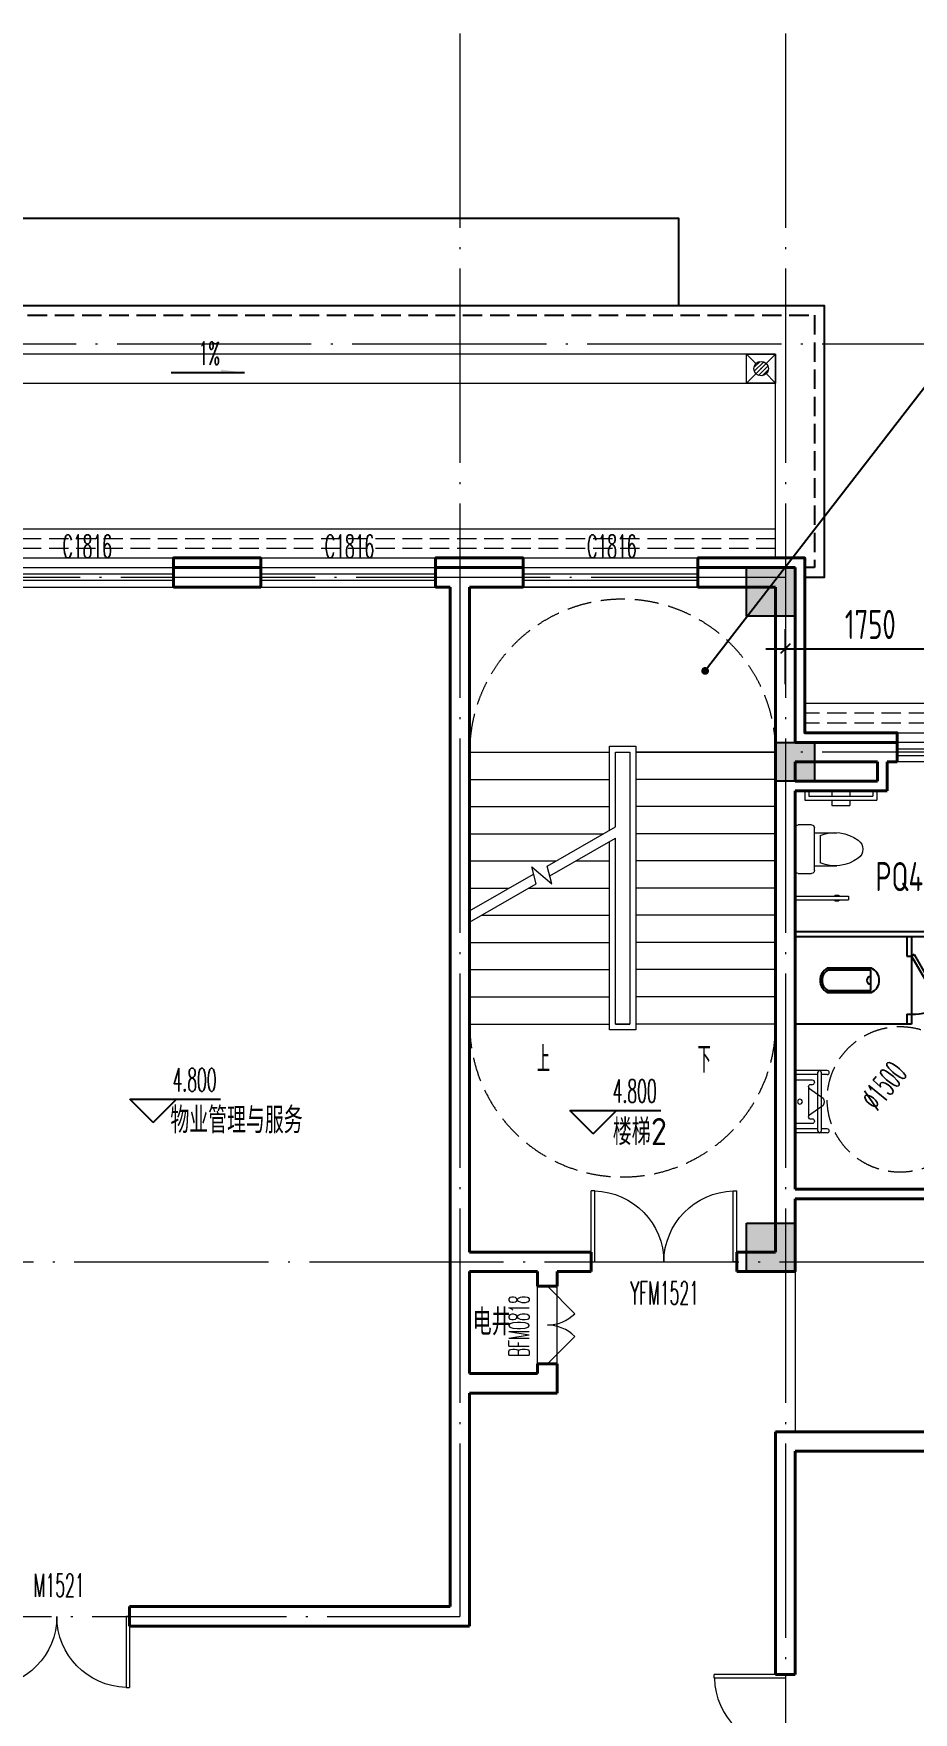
# Model space of a CAD drawing. Extents: x 1247970 to 1725648, y 860327 to 1277876.
# Drawn here: x 1319449 to 1328506, y 1062059 to 1079348 of the extents above; entities that cross this region are included whole.
import ezdxf

# ---------------------------------------------------------------- set-up
doc = ezdxf.new("R2010")
doc.units = 0
doc.header["$LTSCALE"] = 1000
doc.header["$MEASUREMENT"] = 0
for name, pattern in [('__DASH', [0.35, 0.25, -0.1]), ('DASH', [0.35, 0.25, -0.1]), ('DOTE', [2.42, 2, -0.2, 0.02, -0.2])]:
    doc.linetypes.add(name, pattern=pattern)
doc.layers.get('0').update_dxf_attribs({"color": 254})
for name, color, linetype in [('A-DIMS(尺寸)', 251, 'Continuous'), ('AXIS', 254, 'Continuous'), ('DIM_ELEV', 254, 'Continuous'), ('DIM_SYMB', 254, 'Continuous'), ('H-FBZ-DW', 3, 'Continuous'), ('H-P-BZ', 3, 'Continuous'), ('PUB_TEXT', 254, 'Continuous'), ('RAIL', 254, 'Continuous'), ('S-COLU-HATCH', 251, 'Continuous'), ('S-COLU-LINE1', 254, 'Continuous'), ('洁具', 251, 'Continuous'), ('立面', 251, 'Continuous')]:
    doc.layers.add(name, color=color, linetype=linetype)
for name, color, linetype, lineweight in [('DOTE', 14, 'DOTE', 9), ('LVTRY', 251, 'Continuous', 13), ('STAIR', 254, 'Continuous', 18), ('WALL', 254, 'Continuous', 40), ('WINDOW', 254, 'Continuous', 15), ('WINDOW_TEXT', 251, 'Continuous', 25), ('平面-分水线', 251, 'Continuous', 15), ('平面-排水沟', 251, 'Continuous', 15), ('平面-看线', 251, 'Continuous', 15)]:
    doc.layers.add(name, color=color, linetype=linetype, lineweight=lineweight)
doc.styles.add('_HZTXT_T3', font='tssdeng.shx', dxfattribs={"width": 0.7, "bigfont": 'hztxt.shx'})
doc.styles.add('_TCH_DIM', font='SIMPLEX.shx', dxfattribs={"width": 0.7, "bigfont": 'GBCBIG.shx'})
doc.styles.add('_TCH_DIM_T3', font='SIMPLEX.shx', dxfattribs={"width": 0.705882, "bigfont": 'GBCBIG.shx'})
doc.styles.add('_TCH_WINDOW', font='SIMPLEX.shx', dxfattribs={"width": 0.7, "height": 3.5, "bigfont": 'GBCBIG.shx'})
doc.styles.add('DIM_FONT', font='SIMPLEX.shx', dxfattribs={"width": 0.56})
doc.styles.add('HZTXT', font='tssdeng.shx', dxfattribs={"width": 0.7, "bigfont": 'hztxt.shx'})
doc.styles.get("Standard").update_dxf_attribs({"font": 'gbenor.shx', "bigfont": 'gbcbig.shx'})
doc.dimstyles.new('_TCH_ARCH&&100', dxfattribs={"dimtxt": 297.5, "dimasz": 100, "dimexe": 250, "dimexo": 300, "dimgap": 126.25, "dimtad": 1, "dimdec": 0, "dimzin": 0, "dimdsep": 46, "dimtxsty": '_TCH_DIM_T3', "dimblk": 'ARCHTICK', "dimcen": 0.09, "dimclrt": 256, "dimazin": 2, "dimtfac": 1, "dimtdec": 0, "dimtix": 1, "dimtmove": 2, "dimatfit": 3, "dimfxl": 0, "dimtolj": 1, "dimtzin": 0, "dimarcsym": 0})
doc.dimstyles.new('S100&&100', dxfattribs={"dimtxt": 300, "dimasz": 100, "dimexe": 200, "dimexo": 200, "dimgap": 100, "dimtad": 1, "dimdec": 0, "dimdsep": 46, "dimtxsty": '_HZTXT_T3', "dimblk": 'OBLIQUE', "dimcen": 2.5, "dimdle": 200, "dimclrt": 7, "dimadec": 0, "dimazin": 0, "dimtfac": 1, "dimtdec": 0, "dimtix": 1, "dimtmove": 2, "dimatfit": 3, "dimfxl": 0, "dimtolj": 1, "dimtzin": 0, "dimarcsym": 0})

# ---------------------------------------------------------------- blocks, each defined once
blk = doc.blocks.new('A$C752800CC')
at = {"layer": 'LVTRY'}
for p, q in [((380, 0), (820, 0)), ((1082, 0), (1082, -549)), ((1122, 0), (1122, -549)), ((0, -100), (95, -100)), ((0, -140), (55, -140)), ((55, -140), (55, -800)), ((95, -100), (95, -840)), ((350, -170), (350, -30)), ((850, -30), (850, -170)), ((820, -200), (380, -200)), ((430, -200), (430, -430)), ((740, -260), (460, -260)), ((770, -200), (770, -430)), ((0, -377), (55, -377)), ((95, -377), (150, -377)), ((150, -377), (150, -562)), ((1072, -409), (1082, -409)), ((1072, -409), (1072, -449)), ((1072, -449), (1082, -449)), ((1122, -409), (1132, -409)), ((1122, -449), (1132, -449)), ((1132, -409), (1132, -449)), ((0, -562), (55, -562)), ((95, -562), (150, -562)), ((1082, -549), (1122, -549)), ((0, -800), (55, -800)), ((0, -840), (95, -840))]:
    blk.add_line(p, q, dxfattribs=at)
for centre, radius, start, end in [((380, -30), 30, 90, 180), ((820, -30), 30, 0, 90), ((380, -170), 30, 180, 270), ((820, -170), 30, 270, 0), ((827, -412), 398, 157.4505, 216.6381), ((373, -412), 398, 323.3619, 22.5495), ((600, -589), 110, 213.4509, 326.5491)]:
    blk.add_arc(centre, radius, start, end, dxfattribs=at)
at = {"layer": 'LVTRY', "style": 'DIM_FONT', "text_generation_flag": 4, "width": 0.8, "flags": 9}
for tag in ['YSIZE', 'XSIZE']:
    blk.add_attdef(tag, (600, 0), '', height=0.5, rotation=180, dxfattribs=at)
blk = doc.blocks.new('BFBFGBVDVD')
at = {"layer": '洁具'}
for p, q in [((1180497, 1092194), (1180597, 1092194)), ((1180597, 1092194), (1180597, 1092144)), ((1181397, 1092194), (1181397, 1092144)), ((1181397, 1092194), (1183147, 1092194)), ((1183147, 1092144), (1180497, 1092144)), ((1180582, 1092118), (1180597, 1092144)), ((1180582, 1092118), (1181275, 1091718)), ((1180597, 1092144), (1181290, 1091744)), ((1181275, 1091718), (1181290, 1091744))]:
    blk.add_line(p, q, dxfattribs=at)
blk.add_arc((1180597, 1092144), 800, 330, 0, dxfattribs=at)
at = {"ltscale": 0.5, "rotation": 270}
blk.add_blockref('A$C752800CC', (1183147, 1093644), dxfattribs=at)
blk = doc.blocks.new('小便斗_01')
for p, q in [((175, 225), (0, 225)), ((0, 225), (0, -225)), ((150, 175), (175, 175)), ((137.5, -150), (137.5, 150)), ((287.5, 37.5), (150, 137.5)), ((150, -137.5), (287.5, -37.5)), ((0, -225), (175, -225)), ((175, -175), (150, -175))]:
    blk.add_line(p, q)
blk.add_circle((50, 0), 25)
for centre, radius, start, end in [((156.25, 156.25), 19.76, 108.434949, 251.565051), ((175, 200), 25, 270, 90), ((237.5, 0), 62.5, 323.130102, 36.869898), ((156.25, -156.25), 19.76, 108.434949, 251.565051), ((175, -200), 25, 270, 90)]:
    blk.add_arc(centre, radius, start, end)
blk = doc.blocks.new('A$C58953B22')
at = {"layer": 'LVTRY'}
for p, q in [((-332, 320, 0), (0, 320)), ((-332, 280, 0), (-269, 280, 0)), ((-269, -305, 0), (-269, 305, 0)), ((-234, 305, 0), (-234, -305, 0)), ((-234, 280, 0), (0, 280)), ((-332, -280, 0), (-269, -280, 0)), ((-332, -320, 0), (0, -320)), ((-234, -280, 0), (0, -280))]:
    blk.add_line(p, q, dxfattribs=at)
for centre, radius, start, end in [((-332, 300, 0), 20, 89.9994, 269.9994), ((-252, 302, 0), 17.7, 8.7974, 171.2026), ((-332, -300, 0), 20, 89.9994, 269.9994), ((-252, -302, 0), 17.7, 188.7974, 351.2026)]:
    blk.add_arc(centre, radius, start, end, dxfattribs=at)
at = {"layer": 'LVTRY', "xscale": -1}
blk.add_blockref('小便斗_01', (0, 0), dxfattribs=at)
blk = doc.blocks.new('cssd')
at = {"layer": '洁具'}
for p, q in [((8184438, -430268), (8184958, -429968)), ((8184958, -429968), (8184973, -429994)), ((8184453, -430294), (8184973, -429994)), ((8184253, -431494), (8184253, -430294)), ((8184253, -430294), (8185153, -430294)), ((8184438, -430268), (8184453, -430294)), ((8184453, -430344), (8184453, -430294)), ((8185053, -430344), (8185053, -430294)), ((8185153, -430294), (8185153, -431494)), ((8184253, -430344), (8184453, -430344)), ((8185053, -430344), (8185153, -430344)), ((8184578, -430710), (8184578, -431162)), ((8184808, -430715), (8184598, -430715)), ((8184598, -430715), (8184598, -431156)), ((8184808, -431156), (8184808, -430715)), ((8184828, -431162), (8184828, -430710)), ((8184253, -431494), (8185153, -431494))]:
    blk.add_line(p, q, dxfattribs=at)
for centre, radius, start, end in [((8184453, -430294), 600, 0, 30), ((8184703, -430762), 135, 22.3551, 157.6449), ((8184703, -430715), 40, 180, 0), ((8184703, -431094), 142, 208.5105, 331.4895), ((8184703, -431094), 122, 210.8078, 329.1922)]:
    blk.add_arc(centre, radius, start, end, dxfattribs=at)
blk = doc.blocks.new('$lvtry$00000171')
for p, q in [((-74, 11), (-11, 74)), ((-70, -27), (27, 70)), ((-53, -53), (53, 53)), ((-27, -70), (70, 27)), ((11, -74), (74, -11))]:
    blk.add_line(p, q)
blk.add_circle((0, 0), 75)
blk.add_point((0, 0))
blk = doc.blocks.new('R5T6Y7TRF')
at = {"layer": '平面-分水线', "elevation": -134}
blk.add_lwpolyline([(392485, -26438), (392785, -26438), (392785, -26738), (392485, -26738)], close=True, dxfattribs=at)
for points in [[(392485, -26438), (392582, -26534)], [(392688, -26534), (392785, -26438)], [(392485, -26738), (392593, -26629)], [(392676, -26629), (392785, -26738)]]:
    blk.add_lwpolyline(points, dxfattribs=at)
at = {"layer": 'LVTRY'}
blk.add_blockref('$lvtry$00000171', (392635, -26588, -134), dxfattribs=at)
blk = doc.blocks.new('rewerwer')
at = {"layer": 'S-COLU-HATCH'}
h = blk.add_hatch(color=256, dxfattribs=at)
h.dxf.hatch_style = 1
h.paths.add_polyline_path([(1326788, 1151056), (1327288, 1151056), (1327288, 1150556), (1326788, 1150556)])
h = blk.add_hatch(color=256, dxfattribs=at)
h.dxf.hatch_style = 1
h.paths.add_polyline_path([(1327088, 1149256), (1327488, 1149256), (1327488, 1148856), (1327088, 1148856)])
h = blk.add_hatch(color=256, dxfattribs=at)
h.dxf.hatch_style = 1
h.paths.add_polyline_path([(1326788, 1144306), (1327288, 1144306), (1327288, 1143806), (1326788, 1143806)])
h = blk.add_hatch(color=256, dxfattribs=at)
h.dxf.hatch_style = 1
h.paths.add_polyline_path([(1326788, 1144306), (1327288, 1144306), (1327288, 1143806), (1326788, 1143806)])
at = {"layer": 'S-COLU-LINE1'}
for points in [[(1326788, 1151056), (1327288, 1151056), (1327288, 1150556), (1326788, 1150556)], [(1327088, 1149256), (1327488, 1149256), (1327488, 1148856), (1327088, 1148856)], [(1326788, 1144306), (1327288, 1144306), (1327288, 1143806), (1326788, 1143806)], [(1326788, 1144306), (1327288, 1144306), (1327288, 1143806), (1326788, 1143806)]]:
    blk.add_lwpolyline(points, close=True, dxfattribs=at)
blk = doc.blocks.new('_Oblique')
at = {"color": 0, "linetype": 'ByBlock', "lineweight": -2}
blk.add_line((-0.5, -0.5), (0.5, 0.5), dxfattribs=at)
blk = doc.blocks.new('*D50')
at = {"layer": 'Defpoints', "color": 0, "transparency": 16777216}
for p in [(1328937, 1073013), (1327188, 1072448), (1328937, 1072448)]:
    blk.add_point(p, dxfattribs=at)
at = {"layer": 'H-P-BZ', "color": 0, "lineweight": -2, "transparency": 16777216}
for p, q in [((1327188, 1072648), (1327188, 1073213)), ((1328937, 1072648), (1328937, 1073213)), ((1326988, 1073013), (1329137, 1073013))]:
    blk.add_line(p, q, dxfattribs=at)
at = {"layer": 'H-P-BZ', "color": 0, "lineweight": -2, "transparency": 16777216, "xscale": 100, "yscale": 100, "zscale": 100, "rotation": 180}
blk.add_blockref('_Oblique', (1327188, 1073013), dxfattribs=at)
at = {"layer": 'H-P-BZ', "color": 0, "lineweight": -2, "transparency": 16777216, "xscale": 100, "yscale": 100, "zscale": 100}
blk.add_blockref('_Oblique', (1328937, 1073013), dxfattribs=at)
at = {"layer": 'H-P-BZ', "color": 7, "transparency": 16777216, "insert": (1328062, 1073263), "char_height": 300, "attachment_point": 5, "style": '_HZTXT_T3'}
blk.add_mtext('\\A1;1750', dxfattribs=at)
blk = doc.blocks.new('_ArchTick')
at = {"color": 0, "linetype": 'ByBlock', "const_width": 0.4}
blk.add_lwpolyline([(-0.5, -0.5), (0.5, 0.5)], dxfattribs=at)
blk = doc.blocks.new('*D116')
at = {"layer": 'AXIS', "color": 0, "lineweight": -2, "transparency": 16777216}
for p, q in [((1293188, 1079648), (1293188, 1082898)), ((1365088, 1079648), (1365088, 1082898)), ((1293188, 1082648), (1365088, 1082648))]:
    blk.add_line(p, q, dxfattribs=at)
at = {"layer": 'Defpoints', "color": 0, "transparency": 16777216}
for p in [(1365088, 1082648), (1293188, 1079348), (1365088, 1079348)]:
    blk.add_point(p, dxfattribs=at)
at = {"layer": 'AXIS', "color": 0, "lineweight": -2, "transparency": 16777216, "xscale": 100, "yscale": 100, "zscale": 100, "rotation": 180}
blk.add_blockref('_ArchTick', (1293188, 1082648), dxfattribs=at)
at = {"layer": 'AXIS', "color": 0, "lineweight": -2, "transparency": 16777216, "xscale": 100, "yscale": 100, "zscale": 100}
blk.add_blockref('_ArchTick', (1365088, 1082648), dxfattribs=at)
at = {"layer": 'AXIS', "transparency": 16777216, "insert": (1329138, 1082923), "char_height": 297.5, "attachment_point": 5, "style": '_TCH_DIM_T3'}
blk.add_mtext('\\A1;71900', dxfattribs=at)
blk = doc.blocks.new('$WINLIB2D$00000001')
at = {"color": 0}
for points in [[(-0.5, 0.5), (-0.5, -0.5)], [(-0.5, 0.5), (0.5, 0.5)], [(0.5, -0.5), (0.5, 0.5)], [(0.5, 0.1667), (-0.5, 0.1667)], [(0.5, -0.1667), (-0.5, -0.1667)], [(-0.5, -0.5), (0.5, -0.5)]]:
    blk.add_lwpolyline(points, dxfattribs=at)
blk = doc.blocks.new('$DorLib2D$00000002')
for p, q in [((-0.5, 0), (-0.5, 0.4875)), ((-0.475, 0.4875), (-0.5, 0.4875)), ((-0.475, 0), (-0.475, 0.4875)), ((0.475, 0), (0.475, 0.4875)), ((0.475, 0.4875), (0.5, 0.4875)), ((0.5, 0), (0.5, 0.4875)), ((-0.5, 0), (-0.475, 0)), ((0.5, 0), (0.475, 0))]:
    blk.add_line(p, q)
at = {"lineweight": 13}
for centre, start, end in [((-0.4875, 0), 0, 88.53072), ((0.4875, 0), 91.46928, 180)]:
    blk.add_arc(centre, 0.4875, start, end, dxfattribs=at)
blk = doc.blocks.new('$DorLib2D$00000116')
at = {"color": 0}
for p, q in [((-0.5, 0), (-0.146, 0.354)), ((0.5, 0), (0.146, 0.354))]:
    blk.add_line(p, q, dxfattribs=at)
for centre, start, end in [((-0.5, 0), 0, 45), ((0.5, 0), 135, 180)]:
    blk.add_arc(centre, 0.5, start, end, dxfattribs=at)

msp = doc.modelspace()

# ---------------------------------------------------------------- hatches: boundary and pattern name
at = {"layer": 'DIM_SYMB'}
msp.add_hatch(color=256, dxfattribs=at).paths.add_polyline_path([(1321619.1, 1075855.9), (1321379.1, 1075855.9), (1321379.1, 1075887.9)])

# ---------------------------------------------------------------- linework, layer by layer
at = {"layer": 'A-DIMS(尺寸)'}
msp.add_lwpolyline([(1328844.1, 1068951.4, 0, 52.8, 0), (1328742.6, 1068827.7, 0, 0, 0), (1327994.1, 1067915.5, 52.8, 0, 0), (1327892.6, 1067791.8, 0, 0, 0)], format="xyseb", dxfattribs=at)
at = {"layer": 'DIM_ELEV'}
for p, q in [((1320678.2, 1068133.7), (1320438.2, 1068373.7)), ((1320438.2, 1068373.7), (1321373.5, 1068373.7)), ((1320678.2, 1068133.7), (1320918.2, 1068373.7)), ((1325208.8, 1068018.3), (1324968.8, 1068258.3)), ((1324968.8, 1068258.3), (1325904.1, 1068258.3)), ((1325208.8, 1068018.3), (1325448.8, 1068258.3))]:
    msp.add_line(p, q, dxfattribs=at)
at = {"layer": 'DIM_SYMB'}
msp.add_lwpolyline([(1320864, 1075855.9), (1321619.1, 1075855.9)], dxfattribs=at)
for points in [[(1326337.7, 1069007.8, 0, 0, 0), (1326337.7, 1072797.8, 0, 0, 0), (1324687.7, 1072797.8, 0, 0, 0), (1324687.7, 1071067.8, 64, 0, 0), (1324687.7, 1070827.8, 0, 0, 0)], [(1324687.7, 1069007.8, 0, 0, 0), (1324687.7, 1070307.8, 64, 0, 0), (1324687.7, 1070547.8, 0, 0, 0)]]:
    msp.add_lwpolyline(points, format="xyseb", dxfattribs=at)
at = {"layer": 'DOTE'}
for p, q in [((1323837.7, 1079347.8), (1323837.7, 1063047.8)), ((1327187.7, 1079347.8), (1327187.7, 1057147.8)), ((1368287.7, 1076147.8), (1291011.4, 1076147.8)), ((1327187.7, 1073747.8), (1291011.4, 1073747.8)), ((1368287.7, 1071947.8), (1327187.7, 1071947.8)), ((1310187.7, 1066697.8), (1368287.7, 1066697.8)), ((1291011.4, 1063047.8), (1323837.7, 1063047.8))]:
    msp.add_line(p, q, dxfattribs=at)
at = {"layer": 'H-P-BZ'}
msp.add_lwpolyline([(1329987, 1077467.3), (1326361.8, 1072784.3)], dxfattribs=at)
at = {"layer": 'H-P-BZ', "const_width": 40}
msp.add_lwpolyline([(1326374, 1072800.1, 1), (1326349.5, 1072768.5, 1)], format="xyb", close=True, dxfattribs=at)
at = {"layer": 'RAIL'}
msp.add_lwpolyline([(1313687.7, 1076047.8), (1313687.7, 1076547.8), (1327587.7, 1076547.8), (1327587.7, 1073747.8), (1327387.7, 1073747.8)], dxfattribs=at)
at = {"layer": 'RAIL', "linetype": 'DASH', "ltscale": 0.8}
msp.add_lwpolyline([(1313787.7, 1076047.8), (1313787.7, 1076447.8), (1327487.7, 1076447.8), (1327487.7, 1073847.8), (1327387.7, 1073847.8)], dxfattribs=at)
at = {"layer": 'STAIR'}
for p, q in [((1327087.7, 1073647.8), (1323937.7, 1073647.8)), ((1323937.7, 1073647.8), (1323937.7, 1071947.8)), ((1327087.7, 1071947.8), (1327087.7, 1073647.8)), ((1323937.7, 1070312.5), (1323937.7, 1071947.8)), ((1323937.7, 1071947.8), (1325377.7, 1071947.8)), ((1323937.7, 1071947.8), (1325377.7, 1071947.8)), ((1325377.7, 1071143.9), (1325377.7, 1072007.8)), ((1325377.7, 1072007.8), (1325647.7, 1072007.8)), ((1325437.7, 1071178.5), (1325437.7, 1071947.8)), ((1325437.7, 1071178.5), (1325437.7, 1071947.8)), ((1325437.7, 1071947.8), (1325587.7, 1071947.8)), ((1325437.7, 1071947.8), (1325587.7, 1071947.8)), ((1325587.7, 1071947.8), (1325587.7, 1069147.8)), ((1325587.7, 1071947.8), (1325587.7, 1069147.8)), ((1325647.7, 1072007.8), (1325647.7, 1069087.8)), ((1327087.7, 1071947.8), (1325647.7, 1071947.8)), ((1325647.7, 1071947.8), (1327087.7, 1071947.8)), ((1327087.7, 1071947.8), (1327087.7, 1069147.8)), ((1323937.7, 1071667.8), (1325377.7, 1071667.8)), ((1327087.7, 1071667.8), (1325647.7, 1071667.8)), ((1323937.7, 1071387.8), (1325377.7, 1071387.8)), ((1327087.7, 1071387.8), (1325647.7, 1071387.8)), ((1323937.7, 1071107.8), (1325315.2, 1071107.8)), ((1324734.8, 1070772.7), (1325437.7, 1071178.5)), ((1324761.6, 1070672.7), (1325437.7, 1071063.1)), ((1325437.7, 1069147.8), (1325437.7, 1071063.1)), ((1325437.7, 1069147.8), (1325437.7, 1071063.1)), ((1327087.7, 1071107.8), (1325647.7, 1071107.8)), ((1325377.7, 1069087.8), (1325377.7, 1071028.4)), ((1323937.7, 1070827.8), (1324830.2, 1070827.8)), ((1324623.3, 1070592.9), (1324577.1, 1070765.2)), ((1324577.1, 1070765.2), (1324783.2, 1070592.3)), ((1324783.2, 1070592.3), (1324734.8, 1070772.7)), ((1325030.2, 1070827.8), (1325377.7, 1070827.8)), ((1327087.7, 1070827.8), (1325647.7, 1070827.8)), ((1323937.7, 1070312.5), (1324596.5, 1070692.9)), ((1323937.7, 1070197), (1324623.3, 1070592.9)), ((1323937.7, 1070547.8), (1324345.2, 1070547.8)), ((1324545.2, 1070547.8), (1325377.7, 1070547.8)), ((1327087.7, 1070547.8), (1325647.7, 1070547.8)), ((1324060.2, 1070267.8), (1325377.7, 1070267.8)), ((1327087.7, 1070267.8), (1325647.7, 1070267.8)), ((1323937.7, 1069147.8), (1323937.7, 1070197)), ((1323937.7, 1069987.8), (1325377.7, 1069987.8)), ((1327087.7, 1069987.8), (1325647.7, 1069987.8)), ((1323937.7, 1069707.8), (1325377.7, 1069707.8)), ((1327087.7, 1069707.8), (1325647.7, 1069707.8)), ((1323937.7, 1069427.8), (1325377.7, 1069427.8)), ((1327087.7, 1069427.8), (1325647.7, 1069427.8)), ((1323937.7, 1069147.8), (1325377.7, 1069147.8)), ((1325647.7, 1069087.8), (1325377.7, 1069087.8)), ((1325587.7, 1069147.8), (1325437.7, 1069147.8)), ((1325437.7, 1069147.8), (1325587.7, 1069147.8)), ((1327087.7, 1069147.8), (1325647.7, 1069147.8))]:
    msp.add_line(p, q, dxfattribs=at)
at = {"layer": 'STAIR', "color": 8, "linetype": '__DASH'}
msp.add_circle((1328368.4, 1068371.6), 750, dxfattribs=at)
for centre, start, end in [((1325512.7, 1071947.8), 359.99563, 180.00066), ((1325512.7, 1069147.8), 180, 0)]:
    msp.add_arc(centre, 1575, start, end, dxfattribs=at)
at = {"layer": 'WALL'}
for p, q in [((1321787.7, 1073847.8), (1320887.7, 1073847.8)), ((1320887.7, 1073847.8), (1320887.7, 1073647.8)), ((1321787.7, 1073647.8), (1321787.7, 1073847.8)), ((1323837.7, 1073847.8), (1323587.7, 1073847.8)), ((1323587.7, 1073847.8), (1323587.7, 1073647.8)), ((1324487.7, 1073847.8), (1323837.7, 1073847.8)), ((1324487.7, 1073647.8), (1324487.7, 1073847.8)), ((1327287.7, 1073847.8), (1326287.7, 1073847.8)), ((1326287.7, 1073847.8), (1326287.7, 1073647.8)), ((1327287.7, 1073847.8), (1327287.7, 1072047.8)), ((1320887.7, 1073647.8), (1321787.7, 1073647.8)), ((1323587.7, 1073647.8), (1323737.7, 1073647.8)), ((1323737.7, 1073647.8), (1323737.7, 1066697.8)), ((1323937.7, 1073647.8), (1323937.7, 1066797.8)), ((1323937.7, 1073647.8), (1324487.7, 1073647.8)), ((1326287.7, 1073647.8), (1327087.7, 1073647.8)), ((1327087.7, 1073647.8), (1327087.7, 1071947.8)), ((1327087.7, 1071947.8), (1327087.7, 1071647.8)), ((1328137.2, 1072047.8), (1327287.7, 1072047.8)), ((1328337.2, 1072047.8), (1328137.2, 1072047.8)), ((1328337.2, 1071847.8), (1328337.2, 1072047.8)), ((1327287.7, 1071847.8), (1327287.7, 1071647.8)), ((1328137.2, 1071847.8), (1327287.7, 1071847.8)), ((1328137.2, 1071847.8), (1328137.2, 1071647.8)), ((1328237.2, 1071847.8), (1328337.2, 1071847.8)), ((1328237.2, 1071847.8), (1328237.2, 1071547.8)), ((1327087.7, 1071647.8), (1327087.7, 1067447.8)), ((1328137.2, 1071647.8), (1327287.7, 1071647.8)), ((1327287.7, 1071547.8), (1327287.7, 1067447.8)), ((1328237.2, 1071547.8), (1327287.7, 1071547.8)), ((1327087.7, 1067447.8), (1327087.7, 1066797.8)), ((1328837.7, 1067447.8), (1327287.7, 1067447.8)), ((1327287.7, 1067347.8), (1328837.7, 1067347.8)), ((1327287.7, 1067347.8), (1327287.7, 1066697.8)), ((1323937.7, 1066797.8), (1324743.5, 1066797.8)), ((1325187.7, 1066797.8), (1324743.5, 1066797.8)), ((1325187.7, 1066597.8), (1325187.7, 1066797.8)), ((1327087.7, 1066797.8), (1326687.7, 1066797.8)), ((1326687.7, 1066797.8), (1326687.7, 1066597.8)), ((1323737.7, 1066697.8), (1323737.7, 1065447.8)), ((1323937.7, 1066597.8), (1324637.5, 1066597.8)), ((1323937.7, 1066597.8), (1323937.7, 1065547.8)), ((1324637.5, 1066597.8), (1324637.5, 1066447.6)), ((1324837.5, 1066447.6), (1324837.5, 1066597.8)), ((1324837.5, 1066597.8), (1325187.7, 1066597.8)), ((1326687.7, 1066597.8), (1327087.7, 1066597.8)), ((1327087.7, 1066597.8), (1327287.7, 1066597.8)), ((1327287.7, 1066597.8), (1327287.7, 1066697.8)), ((1324637.5, 1066447.6), (1324837.5, 1066447.6)), ((1323937.7, 1065547.8), (1324637.5, 1065547.8)), ((1324837.5, 1065647.6), (1324637.5, 1065647.6)), ((1324637.5, 1065647.6), (1324637.5, 1065547.8)), ((1324837.5, 1065347.8), (1324837.5, 1065647.6)), ((1323737.7, 1065447.8), (1323737.7, 1063147.8)), ((1323937.7, 1065347.8), (1324837.5, 1065347.8)), ((1323937.7, 1065347.8), (1323937.7, 1062947.8)), ((1327287.7, 1064947.8), (1327087.7, 1064947.8)), ((1327087.7, 1064947.8), (1327087.7, 1064847.8)), ((1327087.7, 1064847.8), (1327087.7, 1062447.8)), ((1327287.7, 1064947.8), (1332637.7, 1064947.8)), ((1327287.7, 1064747.8), (1332837.7, 1064747.8)), ((1327287.7, 1062447.8), (1327287.7, 1064747.8)), ((1323737.7, 1063147.8), (1320437.7, 1063147.8)), ((1320437.7, 1063147.8), (1320437.7, 1062947.8)), ((1320437.7, 1062947.8), (1323937.7, 1062947.8)), ((1327087.7, 1062447.8), (1327287.7, 1062447.8))]:
    msp.add_line(p, q, dxfattribs=at)
for points in [[(1321787.7, 1073847.8), (1321787.7, 1073947.8), (1320887.7, 1073947.8), (1320887.7, 1073847.8)], [(1324487.7, 1073847.8), (1324487.7, 1073947.8), (1323587.7, 1073947.8), (1323587.7, 1073847.8)], [(1328337.2, 1072047.8), (1328337.2, 1072147.8), (1327387.7, 1072147.8), (1327387.7, 1073947.8), (1326287.7, 1073947.8), (1326287.7, 1073847.8)]]:
    msp.add_lwpolyline(points, dxfattribs=at)
at = {"layer": 'WINDOW', "linetype": 'DASH'}
for p, q in [((1327287.7, 1066597.8), (1327087.7, 1066597.8)), ((1327087.7, 1064947.8), (1327287.7, 1064947.8))]:
    msp.add_line(p, q, dxfattribs=at)
at = {"layer": 'WINDOW'}
for p, q in [((1327287.7, 1066597.8, 800), (1327287.7, 1064947.8, 800)), ((1324637.5, 1065647.6), (1324637.5, 1066447.6)), ((1324837.5, 1065647.6), (1324837.5, 1066447.6))]:
    msp.add_line(p, q, dxfattribs=at)
at = {"layer": '平面-排水沟'}
msp.add_lwpolyline([(1293287.7, 1075747.8), (1327087.7, 1075747.8)], dxfattribs=at)
at = {"layer": '平面-看线'}
for points in [[(1327087.7, 1073947.8), (1327087.7, 1076047.8), (1293287.7, 1076047.8), (1293287.7, 1073947.8)], [(1293287.7, 1074247.8), (1327087.7, 1074247.8)], [(1319087.7, 1073947.8), (1320887.7, 1073947.8)], [(1321787.7, 1073947.8), (1323587.7, 1073947.8)], [(1324487.7, 1073947.8), (1326287.7, 1073947.8)], [(1334537.7, 1072447.8), (1327387.7, 1072447.8)], [(1328337.2, 1072147.8), (1329537.2, 1072147.8)]]:
    msp.add_lwpolyline(points, dxfattribs=at)
at = {"layer": '平面-看线', "linetype": 'DASH', "ltscale": 0.8}
for points in [[(1293287.7, 1074147.8), (1327087.7, 1074147.8)], [(1293287.7, 1074047.8), (1327087.7, 1074047.8)], [(1334537.7, 1072347.8), (1327387.7, 1072347.8)], [(1334537.7, 1072247.8), (1327387.7, 1072247.8)]]:
    msp.add_lwpolyline(points, dxfattribs=at)
at = {"layer": '立面'}
msp.add_lwpolyline([(1314487.7, 1076547.8), (1314487.7, 1077447.8), (1326087.7, 1077447.8), (1326087.7, 1076547.8)], dxfattribs=at)

# ---------------------------------------------------------------- block references
at = {"color": 2}
msp.add_blockref('R5T6Y7TRF', (934302.8, 1102485.4, 134.4), dxfattribs=at)
at = {"xscale": -1}
msp.add_blockref('BFBFGBVDVD', (2510434.8, -22095.8), dxfattribs=at)
at = {"rotation": 180}
msp.add_blockref('A$C58953B22', (1327287.7, 1068348), dxfattribs=at)
at = {"layer": 'S-COLU-LINE1'}
msp.add_blockref('rewerwer', (0, -77208.4), dxfattribs=at)
at = {"layer": 'WINDOW'}
ref = msp.add_blockref('$WINLIB2D$00000001', (1319987.7, 1073747.8), dxfattribs=dict(at, xscale=1800, yscale=-200, zscale=1800, rotation=359.9999999999869))
ref.add_attrib('A', 'C1816', (1319746.9, 1073948.8), dxfattribs={"layer": 'WINDOW_TEXT', "height": 238, "style": '_TCH_WINDOW', "width": 0.494118})
ref = msp.add_blockref('$WINLIB2D$00000001', (1322687.7, 1073747.8), dxfattribs=dict(at, xscale=1800, yscale=-200, zscale=1800, rotation=359.9999999999869))
ref.add_attrib('A', 'C1816', (1322446.9, 1073948.8), dxfattribs={"layer": 'WINDOW_TEXT', "height": 238, "style": '_TCH_WINDOW', "width": 0.494118})
ref = msp.add_blockref('$WINLIB2D$00000001', (1325387.7, 1073747.8), dxfattribs=dict(at, xscale=1800, yscale=-200, zscale=1800, rotation=359.9999999999881))
ref.add_attrib('A', 'C1816', (1325146.9, 1073948.8), dxfattribs={"layer": 'WINDOW_TEXT', "height": 238, "style": '_TCH_WINDOW', "width": 0.494118})
ref = msp.add_blockref('$WINLIB2D$00000001', (1328937.2, 1071947.8), dxfattribs=dict(at, xscale=1200, yscale=200, zscale=1200, rotation=180.000000000014))
ref.add_attrib('A', 'C1216', (1328696.4, 1072148.8), dxfattribs={"layer": 'WINDOW_TEXT', "height": 238, "style": '_TCH_WINDOW', "width": 0.494118})
ref = msp.add_blockref('$DorLib2D$00000002', (1325937.7, 1066697.8), dxfattribs=dict(at, xscale=-1500, yscale=1500, zscale=-1500, rotation=3.274699233820835e-10))
ref.add_attrib('A', 'YFM1521', (1325593.3, 1066258.8), dxfattribs={"layer": 'WINDOW_TEXT', "height": 238, "style": '_TCH_WINDOW', "width": 0.494118})
ref = msp.add_blockref('$DorLib2D$00000116', (1324737.5, 1066047.6), dxfattribs=dict(at, xscale=-800, yscale=-800, zscale=-800, rotation=89.99999999805766))
ref.add_attrib('A', 'BFM0818', (1324549.1, 1065721.8), dxfattribs={"layer": 'WINDOW_TEXT', "height": 208.25, "rotation": 90, "style": '_TCH_WINDOW', "width": 0.494118})
ref = msp.add_blockref('$DorLib2D$00000002', (1319687.7, 1063047.8), dxfattribs=dict(at, xscale=1500, yscale=-1500, zscale=1500, rotation=359.999999999673))
ref.add_attrib('A', 'M1521', (1319449.7, 1063248.8), dxfattribs={"layer": 'WINDOW_TEXT', "height": 238, "style": '_TCH_WINDOW', "width": 0.494118})
ref = msp.add_blockref('$DorLib2D$00000002', (1327187.7, 1061697.8), dxfattribs=dict(at, xscale=-1500, yscale=-1500, zscale=-1500, rotation=270.0000000000563))
ref.add_attrib('A', 'M1521', (1327626.7, 1061459.8), dxfattribs={"layer": 'WINDOW_TEXT', "height": 238, "rotation": 90, "style": '_TCH_WINDOW', "width": 0.494118})
at = {"layer": '洁具', "linetype": 'Continuous', "rotation": 269.9999999966305}
msp.add_blockref('cssd', (1758781.5, 9254300.8), dxfattribs=at)

# ---------------------------------------------------------------- texts
at = {"layer": 'A-DIMS(尺寸)', "style": '_TCH_DIM', "width": 0.494118}
msp.add_text('%%c1500', height=238, rotation=50.63061, dxfattribs=at).set_placement((1328132.2, 1068243))
at = {"layer": 'DIM_ELEV', "color": 7, "style": '_TCH_DIM', "width": 0.494118}
for p in [(1320879.1, 1068453.8), (1325409.7, 1068338.3)]:
    msp.add_text('4.800', height=238, dxfattribs=at).set_placement(p)
at = {"layer": 'DIM_SYMB', "color": 7, "style": '_TCH_DIM'}
for s, height, width, p in [('1%', 238, 0.494118, (1321146.3, 1075936)), ('上', 270.1, 0.7, (1324629.3, 1068647.7)), ('下', 270.1, 0.7, (1326284.5, 1068647.7))]:
    msp.add_text(s, height=height, dxfattribs=dict(at, width=width)).set_placement(p)
at = {"layer": 'H-FBZ-DW', "style": 'HZTXT', "width": 0.7}
msp.add_text('PQ4', height=300, dxfattribs=at).set_placement((1328115.2, 1070516, -3000))
at = {"layer": 'PUB_TEXT', "color": 7}
for s, height, p in [('物业管理与服务', 270.07, (1320857.3, 1068022)), ('楼梯', 270.07, (1325411.5, 1067900.5)), ('2', 280, (1325804.7, 1067900.5)), ('电井', 270.07, (1323969.7, 1065943))]:
    msp.add_text(s, height=height, dxfattribs=at).set_placement(p)

# ---------------------------------------------------------------- dimensions: what is measured, and where the dimension line sits
at = {"layer": 'AXIS'}
dim = msp.add_aligned_dim(p1=(1293187.7, 1079347.8), p2=(1365087.7, 1079347.8), distance=3300, text='71900', dimstyle='_TCH_ARCH&&100', dxfattribs=at)
dim.commit()
dim.dimension.update_dxf_attribs({"geometry": '*D116', "text_midpoint": (1329137.7, 1082922.8)})
at = {"layer": 'H-P-BZ'}
dim = msp.add_aligned_dim(p1=(1327187.7, 1072447.8), p2=(1328937.2, 1072447.8), distance=564.9, text='1750', dimstyle='S100&&100', dxfattribs=at)
dim.commit()
dim.dimension.update_dxf_attribs({"geometry": '*D50', "text_midpoint": (1328062.5, 1073262.8)})

doc.saveas('drawing.dxf')
